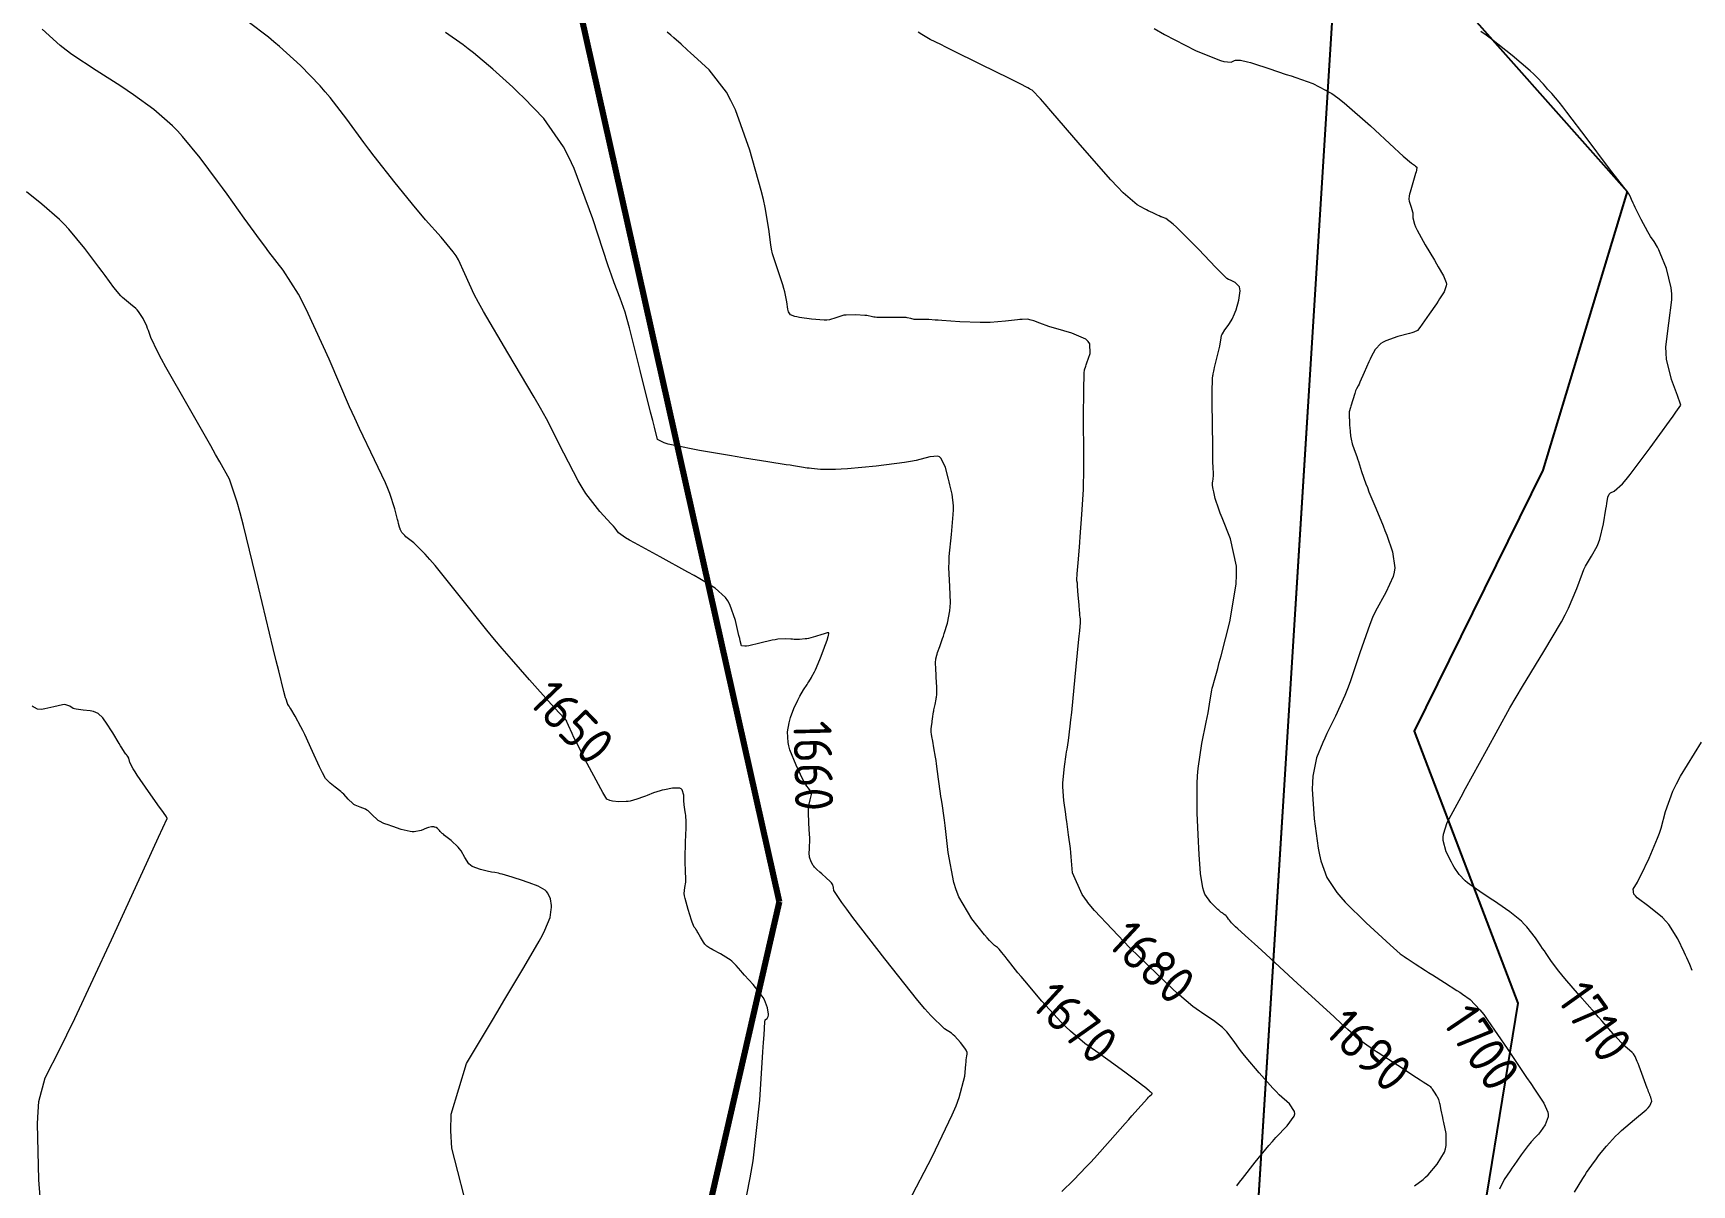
# Model space of a CAD drawing. Header units: millimetres. Extents: x 837477 to 838477, y 1189014 to 1191014.
# Drawn here: x 837621.1 to 837786.4, y 1189651 to 1189765.8 of the extents above; entities that cross this region are included whole.
import ezdxf

# ---------------------------------------------------------------- set-up
doc = ezdxf.new("R2010")
doc.units = ezdxf.units.MM
doc.header["$LTSCALE"] = 0.3
doc.layers.add('CORREDORVIA', color=94, linetype='Continuous', lineweight=80)
doc.layers.add('COTAS 10', color=252, linetype='Continuous', lineweight=9)
doc.layers.add('LINEA_DE_CEROS', color=61, linetype='Continuous')
doc.layers.add('VIA_Curvas', color=7, linetype='Continuous')
doc.styles.get("Standard").update_dxf_attribs({"font": 'isocp2.shx', "bigfont": '@extfont2.shx'})

msp = doc.modelspace()

# ---------------------------------------------------------------- linework, layer by layer
at = {"layer": 'CORREDORVIA'}
msp.add_lwpolyline([(838157.033, 1190996.193), (838237.174, 1190821.339), (838237.001, 1190602.875), (838240.031, 1190437.198), (838223.537, 1190366.272), (838184.199, 1189898.277), (837734.304, 1190149.151), (837849.078, 1189569.699), (837751.159, 1189231.384), (837593.191, 1189234.399), (837695.481, 1189679.225), (837660.573, 1189835.358), (837597.737, 1190012.464), (837490.666, 1190492.599), (837964.301, 1190234.408), (838010.155, 1190346.41), (837974.613, 1190516.877), (837969.419, 1190653.334), (837963.574, 1190795.982), (837910.676, 1191000.965)], close=True, dxfattribs=at)
at = {"layer": 'COTAS 10'}
for points in [[(837692.223, 1189650.009), (837692.558, 1189651.714), (837692.849, 1189653.409), (837693.527, 1189659.439), (837693.835, 1189664.265), (837693.893, 1189665.202), (837693.939, 1189665.964), (837694.006, 1189667.272), (837694.036, 1189667.428), (837694.058, 1189667.465), (837694.086, 1189667.499), (837694.239, 1189667.599), (837694.365, 1189667.808), (837694.376, 1189667.911), (837694.377, 1189668.034), (837694.297, 1189668.643), (837693.985, 1189669.449), (837693.84, 1189669.696), (837693.67, 1189669.954), (837692.846, 1189670.971), (837691.988, 1189671.924), (837691.797, 1189672.141), (837691.626, 1189672.338), (837691.178, 1189672.878), (837690.744, 1189673.301), (837690.582, 1189673.424), (837690.403, 1189673.549), (837689.604, 1189674.02), (837688.835, 1189674.436), (837688.674, 1189674.526), (837688.536, 1189674.605), (837688.226, 1189674.8), (837688.033, 1189675.014), (837687.968, 1189675.104), (837687.899, 1189675.208), (837687.61, 1189675.699), (837687.344, 1189676.175), (837687.29, 1189676.269), (837687.244, 1189676.348), (837687.146, 1189676.499), (837687.097, 1189676.557), (837687.081, 1189676.577), (837687.063, 1189676.599), (837686.993, 1189676.69), (837686.85, 1189677.022), (837686.788, 1189677.196), (837686.715, 1189677.404), (837686.369, 1189678.451), (837686.067, 1189679.565), (837686.023, 1189679.816), (837685.995, 1189680.042), (837686.037, 1189680.649), (837686.144, 1189681.168), (837686.157, 1189681.338), (837686.164, 1189681.52), (837686.129, 1189682.271), (837686.077, 1189683.187), (837686.073, 1189683.473), (837686.073, 1189683.773), (837686.111, 1189684.971), (837686.163, 1189686.106), (837686.173, 1189686.365), (837686.179, 1189686.601), (837686.185, 1189687.256), (837686.159, 1189687.738), (837686.146, 1189687.864), (837686.131, 1189687.988), (837686.055, 1189688.411), (837685.982, 1189688.874), (837685.969, 1189689.023), (837685.958, 1189689.181), (837685.944, 1189689.829), (837685.777, 1189690.369), (837685.67, 1189690.461), (837685.536, 1189690.526), (837684.835, 1189690.552), (837684.012, 1189690.392), (837683.801, 1189690.34), (837683.598, 1189690.286), (837682.927, 1189690.066), (837682.296, 1189689.825), (837682.118, 1189689.759), (837681.939, 1189689.692), (837681.279, 1189689.451), (837680.596, 1189689.261), (837680.401, 1189689.228), (837680.204, 1189689.202), (837679.474, 1189689.177), (837678.837, 1189689.238), (837678.7, 1189689.266), (837678.579, 1189689.299), (837678.282, 1189689.461), (837677.868, 1189690.122), (837677.674, 1189690.471), (837677.445, 1189690.892), (837676.331, 1189693.008), (837675.227, 1189695.16), (837675.005, 1189695.603), (837674.818, 1189695.98), (837674.445, 1189696.789), (837674.33, 1189697.099), (837674.306, 1189697.161), (837674.286, 1189697.214), (837674.241, 1189697.317), (837674.206, 1189697.359), (837674.192, 1189697.372), (837674.175, 1189697.386), (837674.1, 1189697.443), (837673.504, 1189698.08), (837673.159, 1189698.459), (837672.736, 1189698.927), (837670.559, 1189701.351), (837668.781, 1189703.397), (837667.854, 1189704.461), (837667.097, 1189705.362), (837666.337, 1189706.28), (837663.566, 1189709.737), (837661.172, 1189712.713), (837660.65, 1189713.328), (837660.19, 1189713.851), (837659.036, 1189714.987), (837658.398, 1189715.476), (837658.262, 1189715.593), (837658.145, 1189715.701), (837657.87, 1189716.023), (837657.735, 1189716.269), (837657.705, 1189716.329), (837657.679, 1189716.385), (837657.615, 1189716.559), (837657.522, 1189716.928), (837657.479, 1189717.109), (837657.427, 1189717.322), (837657.175, 1189718.375), (837656.676, 1189719.9), (837656.468, 1189720.411), (837656.231, 1189720.962), (837655.123, 1189723.27), (837653.637, 1189726.362), (837653.161, 1189727.406), (837652.657, 1189728.531), (837650.603, 1189733.27), (837648.54, 1189737.839), (837648.031, 1189738.856), (837647.549, 1189739.766), (837646.028, 1189742.155), (837644.616, 1189743.978), (837644.201, 1189744.531), (837643.776, 1189745.105), (837642.155, 1189747.349), (837640.456, 1189749.716), (837639.982, 1189750.367), (837639.506, 1189751.016), (837637.772, 1189753.343), (837635.999, 1189755.488), (837635.499, 1189756.022), (837634.994, 1189756.53), (837633.135, 1189758.149), (837631.108, 1189759.627), (837630.497, 1189760.047), (837629.865, 1189760.471), (837627.402, 1189762.039), (837624.996, 1189763.641), (837624.4, 1189764.087), (837623.833, 1189764.533), (837622.039, 1189766.15)], [(837708.338, 1189649.302), (837710.7, 1189653.793), (837712.682, 1189657.983), (837713.07, 1189658.906), (837713.388, 1189659.726), (837713.953, 1189661.831), (837714.048, 1189663.018), (837714.069, 1189663.259), (837714.088, 1189663.462), (837714.137, 1189663.881), (837714.165, 1189664.037), (837714.17, 1189664.075), (837714.174, 1189664.11), (837714.182, 1189664.219), (837714.08, 1189664.425), (837714.016, 1189664.523), (837713.936, 1189664.638), (837713.518, 1189665.198), (837712.957, 1189665.818), (837712.787, 1189665.971), (837712.611, 1189666.115), (837711.922, 1189666.567), (837710.565, 1189667.878), (837709.966, 1189668.564), (837709.272, 1189669.389), (837705.961, 1189673.538), (837702.786, 1189677.663), (837702.178, 1189678.475), (837701.687, 1189679.143), (837700.892, 1189680.362), (837700.859, 1189680.618), (837700.848, 1189680.678), (837700.837, 1189680.734), (837700.792, 1189680.9), (837700.66, 1189681.094), (837700.593, 1189681.167), (837700.514, 1189681.248), (837700.121, 1189681.615), (837699.69, 1189681.996), (837699.491, 1189682.172), (837699.203, 1189682.427), (837699.069, 1189682.571), (837698.968, 1189682.678), (837698.906, 1189682.76), (837698.845, 1189682.848), (837698.632, 1189683.212), (837698.481, 1189683.667), (837698.458, 1189683.813), (837698.443, 1189683.967), (837698.459, 1189684.593), (837698.492, 1189685.384), (837698.489, 1189685.642), (837698.48, 1189685.917), (837698.402, 1189687.05), (837698.353, 1189688.165), (837698.363, 1189688.428), (837698.383, 1189688.671), (837698.537, 1189689.385), (837698.662, 1189689.895), (837698.663, 1189690.01), (837698.649, 1189690.114), (837698.478, 1189690.393), (837698.109, 1189690.89), (837697.97, 1189691.132), (837697.817, 1189691.418), (837697.131, 1189692.826), (837696.52, 1189694.372), (837696.413, 1189694.745), (837696.333, 1189695.095), (837696.269, 1189696.16), (837696.438, 1189697.068), (837696.504, 1189697.319), (837696.579, 1189697.57), (837696.92, 1189698.474), (837697.309, 1189699.308), (837697.415, 1189699.515), (837697.519, 1189699.712), (837697.887, 1189700.334), (837698.226, 1189700.863), (837698.313, 1189701.001), (837698.396, 1189701.135), (837698.659, 1189701.567), (837698.671, 1189701.587), (837698.961, 1189702.146), (837699.054, 1189702.348), (837699.152, 1189702.57), (837699.554, 1189703.539), (837699.921, 1189704.479), (837699.999, 1189704.682), (837700.066, 1189704.86), (837700.218, 1189705.296), (837700.287, 1189705.525), (837700.301, 1189705.572), (837700.312, 1189705.612), (837700.334, 1189705.697), (837700.349, 1189705.754), (837700.355, 1189705.776), (837700.364, 1189705.801), (837700.403, 1189705.914), (837700.405, 1189706.009), (837700.39, 1189706.022), (837700.369, 1189706.031), (837700.233, 1189706.014), (837699.946, 1189705.927), (837699.828, 1189705.89), (837699.694, 1189705.849), (837699.072, 1189705.653), (837698.382, 1189705.468), (837698.205, 1189705.433), (837698.034, 1189705.405), (837697.469, 1189705.361), (837696.93, 1189705.371), (837696.777, 1189705.376), (837696.621, 1189705.382), (837696.043, 1189705.414), (837695.299, 1189705.375), (837695.038, 1189705.336), (837694.754, 1189705.285), (837693.532, 1189705), (837692.414, 1189704.739), (837692.196, 1189704.703), (837692.017, 1189704.682), (837691.701, 1189704.737), (837691.573, 1189705.216), (837691.512, 1189705.462), (837691.44, 1189705.757), (837691.091, 1189707.234), (837690.528, 1189708.826), (837690.322, 1189709.193), (837690.094, 1189709.529), (837689.087, 1189710.478), (837687.542, 1189711.405), (837686.976, 1189711.727), (837686.348, 1189712.078), (837683.58, 1189713.582), (837681.023, 1189714.978), (837680.529, 1189715.261), (837680.127, 1189715.499), (837679.449, 1189715.987), (837679.119, 1189716.432), (837678.938, 1189716.644), (837678.716, 1189716.894), (837677.59, 1189718.118), (837676.196, 1189719.906), (837675.805, 1189720.512), (837675.414, 1189721.166), (837673.984, 1189723.929), (837672.253, 1189727.334), (837671.672, 1189728.393), (837671.046, 1189729.502), (837668.417, 1189733.929), (837665.983, 1189738.025), (837665.481, 1189738.927), (837665.052, 1189739.727), (837664.123, 1189741.778), (837663.493, 1189743.187), (837663.253, 1189743.583), (837662.984, 1189743.982), (837661.778, 1189745.444), (837660.227, 1189747.174), (837659.742, 1189747.741), (837659.232, 1189748.348), (837657.19, 1189750.857), (837655.115, 1189753.507), (837654.585, 1189754.202), (837654.074, 1189754.88), (837652.388, 1189757.19), (837650.727, 1189759.351), (837650.231, 1189759.934), (837649.72, 1189760.512), (837647.745, 1189762.547), (837645.685, 1189764.427), (837645.121, 1189764.906), (837644.558, 1189765.368), (837642.547, 1189766.887)], [(837723.623, 1189650.341), (837724.762, 1189651.495), (837726.065, 1189652.835), (837726.456, 1189653.253), (837726.861, 1189653.691), (837728.436, 1189655.443), (837729.92, 1189657.124), (837730.267, 1189657.517), (837730.587, 1189657.878), (837731.514, 1189658.922), (837732.129, 1189659.607), (837732.252, 1189659.743), (837732.355, 1189659.855), (837732.558, 1189660.062), (837732.598, 1189660.115), (837732.6, 1189660.13), (837732.597, 1189660.144), (837732.549, 1189660.195), (837732.466, 1189660.255), (837732.441, 1189660.276), (837732.415, 1189660.298), (837732.313, 1189660.392), (837731.873, 1189660.739), (837731.635, 1189660.92), (837731.345, 1189661.137), (837729.877, 1189662.232), (837728.174, 1189663.486), (837727.736, 1189663.804), (837727.313, 1189664.11), (837725.907, 1189665.111), (837724.454, 1189666.318), (837724.001, 1189666.754), (837723.526, 1189667.234), (837721.628, 1189669.335), (837719.91, 1189671.355), (837719.549, 1189671.784), (837719.237, 1189672.157), (837718.524, 1189673.032), (837718.428, 1189673.157), (837718.152, 1189673.515), (837718.056, 1189673.64), (837717.962, 1189673.762), (837717.646, 1189674.171), (837717.351, 1189674.512), (837717.271, 1189674.59), (837717.191, 1189674.661), (837716.909, 1189674.859), (837716.389, 1189675.361), (837716.16, 1189675.623), (837715.894, 1189675.939), (837714.627, 1189677.527), (837713.348, 1189679.718), (837713.075, 1189680.414), (837712.837, 1189681.149), (837712.271, 1189684.129), (837711.982, 1189686.808), (837711.919, 1189687.354), (837711.863, 1189687.815), (837711.722, 1189688.773), (837711.606, 1189689.428), (837711.565, 1189689.699), (837711.521, 1189690.008), (837711.332, 1189691.446), (837711.132, 1189692.953), (837711.081, 1189693.306), (837711.032, 1189693.631), (837710.87, 1189694.571), (837710.741, 1189695.237), (837710.712, 1189695.388), (837710.687, 1189695.525), (837710.623, 1189695.903), (837710.59, 1189696.149), (837710.584, 1189696.203), (837710.581, 1189696.251), (837710.58, 1189696.375), (837710.601, 1189696.54), (837710.61, 1189696.614), (837710.622, 1189696.7), (837710.675, 1189697.112), (837710.731, 1189697.535), (837710.744, 1189697.628), (837710.755, 1189697.71), (837710.785, 1189697.921), (837710.827, 1189698.155), (837710.846, 1189698.252), (837710.868, 1189698.363), (837710.973, 1189698.88), (837711.078, 1189699.402), (837711.1, 1189699.516), (837711.119, 1189699.617), (837711.162, 1189699.872), (837711.165, 1189700.24), (837711.159, 1189700.413), (837711.15, 1189700.617), (837711.093, 1189701.609), (837711.041, 1189702.616), (837711.035, 1189702.829), (837711.033, 1189703.014), (837711.057, 1189703.444), (837711.147, 1189703.779), (837711.187, 1189703.904), (837711.233, 1189704.043), (837711.452, 1189704.661), (837711.727, 1189705.447), (837711.809, 1189705.693), (837711.893, 1189705.95), (837712.217, 1189706.977), (837712.457, 1189708.212), (837712.489, 1189708.6), (837712.505, 1189709.008), (837712.437, 1189710.65), (837712.36, 1189712.52), (837712.371, 1189713.072), (837712.396, 1189713.64), (837712.602, 1189715.815), (837712.795, 1189717.813), (837712.813, 1189718.269), (837712.815, 1189718.684), (837712.69, 1189719.828), (837712.448, 1189720.767), (837712.375, 1189721.051), (837712.3, 1189721.346), (837712.01, 1189722.497), (837711.587, 1189723.403), (837711.429, 1189723.543), (837711.252, 1189723.635), (837710.465, 1189723.565), (837709.093, 1189723.187), (837708.547, 1189723.084), (837707.93, 1189722.982), (837705.104, 1189722.62), (837702.252, 1189722.352), (837701.619, 1189722.31), (837701.054, 1189722.281), (837699.578, 1189722.291), (837698.655, 1189722.388), (837698.439, 1189722.413), (837698.239, 1189722.438), (837697.659, 1189722.525), (837696.862, 1189722.655), (837696.527, 1189722.709), (837696.141, 1189722.769), (837694.333, 1189723.05), (837691.986, 1189723.425), (837691.261, 1189723.546), (837690.504, 1189723.674), (837687.498, 1189724.196), (837684.898, 1189724.707), (837684.396, 1189724.828), (837683.99, 1189724.94), (837683.31, 1189725.272), (837683.013, 1189726.496), (837682.847, 1189727.171), (837682.645, 1189727.992), (837681.616, 1189732.172), (837680.538, 1189736.395), (837680.306, 1189737.244), (837680.103, 1189737.954), (837679.608, 1189739.361), (837679.004, 1189740.88), (837678.732, 1189741.661), (837678.415, 1189742.597), (837676.889, 1189747.281), (837675.031, 1189752.284), (837674.504, 1189753.422), (837673.972, 1189754.452), (837672.003, 1189757.281), (837670.004, 1189759.33), (837669.452, 1189759.869), (837668.901, 1189760.395), (837666.916, 1189762.194), (837664.987, 1189763.799), (837664.471, 1189764.204), (837663.963, 1189764.592), (837662.194, 1189765.849)], [(837741.031, 1189650.921), (837741.304, 1189651.28), (837741.601, 1189651.666), (837742.874, 1189653.294), (837744.233, 1189654.949), (837744.585, 1189655.352), (837744.926, 1189655.731), (837746.067, 1189656.9), (837746.751, 1189657.852), (837746.804, 1189658.094), (837746.798, 1189658.327), (837746.282, 1189659.093), (837745.269, 1189659.994), (837744.949, 1189660.312), (837744.612, 1189660.66), (837743.253, 1189662.167), (837741.964, 1189663.703), (837741.672, 1189664.069), (837741.408, 1189664.411), (837740.687, 1189665.431), (837740.055, 1189666.255), (837739.847, 1189666.471), (837739.624, 1189666.682), (837738.7, 1189667.404), (837737.766, 1189668.033), (837737.537, 1189668.186), (837737.321, 1189668.33), (837736.648, 1189668.774), (837735.326, 1189669.906), (837734.701, 1189670.484), (837733.963, 1189671.176), (837730.365, 1189674.632), (837726.858, 1189678.338), (837726.179, 1189679.188), (837726.162, 1189679.214), (837725.626, 1189679.962), (837724.681, 1189682.121), (837724.546, 1189683.711), (837724.503, 1189684.126), (837724.458, 1189684.53), (837724.278, 1189685.898), (837724.089, 1189687.211), (837724.038, 1189687.581), (837723.989, 1189687.952), (837723.816, 1189689.316), (837723.721, 1189690.675), (837723.72, 1189691.044), (837723.73, 1189691.411), (837723.857, 1189692.708), (837724.041, 1189693.88), (837724.086, 1189694.168), (837724.13, 1189694.439), (837724.268, 1189695.284), (837724.448, 1189696.709), (837724.517, 1189697.346), (837724.595, 1189698.087), (837724.949, 1189701.641), (837725.277, 1189705.05), (837725.338, 1189705.702), (837725.387, 1189706.226), (837725.459, 1189707.061), (837725.452, 1189707.072), (837725.451, 1189707.076), (837725.451, 1189707.081), (837725.453, 1189707.102), (837725.457, 1189707.138), (837725.459, 1189707.151), (837725.46, 1189707.166), (837725.464, 1189707.233), (837725.457, 1189707.377), (837725.451, 1189707.44), (837725.444, 1189707.513), (837725.405, 1189707.861), (837725.351, 1189708.408), (837725.334, 1189708.606), (837725.317, 1189708.824), (837725.249, 1189709.78), (837725.184, 1189710.663), (837725.169, 1189710.834), (837725.155, 1189710.974), (837725.116, 1189711.216), (837725.114, 1189711.51), (837725.124, 1189711.682), (837725.138, 1189711.894), (837725.226, 1189712.99), (837725.356, 1189714.551), (837725.397, 1189715.056), (837725.44, 1189715.594), (837725.61, 1189717.801), (837725.749, 1189720.287), (837725.772, 1189721.001), (837725.787, 1189721.727), (837725.786, 1189724.438), (837725.754, 1189726.762), (837725.751, 1189727.244), (837725.749, 1189727.655), (837725.76, 1189728.553), (837725.783, 1189729.131), (837725.788, 1189729.34), (837725.792, 1189729.57), (837725.805, 1189730.579), (837725.821, 1189731.531), (837725.828, 1189731.726), (837725.836, 1189731.89), (837725.873, 1189732.236), (837725.985, 1189732.575), (837726.04, 1189732.734), (837726.105, 1189732.923), (837726.426, 1189733.842), (837726.382, 1189734.829), (837726.216, 1189735.06), (837725.985, 1189735.272), (837724.595, 1189735.885), (837723, 1189736.336), (837722.638, 1189736.445), (837722.312, 1189736.549), (837721.422, 1189736.868), (837720.828, 1189737.098), (837720.687, 1189737.144), (837720.557, 1189737.184), (837720.173, 1189737.265), (837719.648, 1189737.254), (837719.429, 1189737.235), (837719.178, 1189737.21), (837718.004, 1189737.063), (837716.467, 1189736.939), (837715.986, 1189736.928), (837715.482, 1189736.927), (837713.461, 1189737.01), (837711.659, 1189737.135), (837711.292, 1189737.161), (837710.982, 1189737.183), (837710.341, 1189737.232), (837710.05, 1189737.247), (837709.867, 1189737.247), (837709.498, 1189737.232), (837709.115, 1189737.232), (837709.012, 1189737.241), (837708.911, 1189737.253), (837708.557, 1189737.33), (837708.205, 1189737.411), (837708.105, 1189737.425), (837708.004, 1189737.436), (837707.627, 1189737.45), (837707.134, 1189737.442), (837706.96, 1189737.44), (837706.769, 1189737.438), (837705.942, 1189737.433), (837705.169, 1189737.446), (837705.013, 1189737.456), (837704.881, 1189737.468), (837704.613, 1189737.536), (837704.315, 1189737.613), (837704.164, 1189737.632), (837703.983, 1189737.65), (837703.086, 1189737.705), (837702.119, 1189737.685), (837701.894, 1189737.657), (837701.689, 1189737.618), (837701.102, 1189737.393), (837700.446, 1189737.195), (837700.197, 1189737.173), (837699.918, 1189737.166), (837698.667, 1189737.259), (837697.467, 1189737.441), (837697.22, 1189737.489), (837697.01, 1189737.537), (837696.562, 1189737.701), (837696.38, 1189737.996), (837696.339, 1189738.126), (837696.301, 1189738.277), (837696.195, 1189738.996), (837696.009, 1189740.004), (837695.921, 1189740.337), (837695.817, 1189740.694), (837695.307, 1189742.177), (837694.796, 1189743.795), (837694.69, 1189744.237), (837694.601, 1189744.676), (837694.407, 1189746.238), (837694.064, 1189748.384), (837693.881, 1189749.19), (837693.66, 1189750.089), (837692.539, 1189754.105), (837691.081, 1189758.141), (837690.646, 1189759.053), (837690.198, 1189759.877), (837688.467, 1189762.109), (837686.932, 1189763.509), (837686.607, 1189763.808), (837686.325, 1189764.068), (837685.669, 1189764.687), (837684.97, 1189765.306), (837684.662, 1189765.566), (837684.304, 1189765.865)], [(837758.741, 1189650.919), (837759.604, 1189651.555), (837759.849, 1189651.778), (837760.096, 1189652.022), (837761.012, 1189653.073), (837761.714, 1189654.262), (837761.827, 1189654.593), (837761.905, 1189654.924), (837761.889, 1189656.126), (837761.666, 1189657.219), (837761.612, 1189657.482), (837761.562, 1189657.728), (837761.411, 1189658.47), (837761.294, 1189659.014), (837761.266, 1189659.134), (837761.239, 1189659.241), (837761.156, 1189659.516), (837761.048, 1189659.742), (837761.006, 1189659.818), (837760.959, 1189659.9), (837760.741, 1189660.243), (837760.528, 1189660.556), (837760.483, 1189660.619), (837760.443, 1189660.671), (837760.351, 1189660.776), (837760.287, 1189660.82), (837760.265, 1189660.834), (837760.242, 1189660.85), (837760.142, 1189660.913), (837759.605, 1189661.26), (837759.305, 1189661.453), (837758.94, 1189661.689), (837757.078, 1189662.894), (837755.126, 1189664.171), (837754.705, 1189664.453), (837754.335, 1189664.703), (837753.428, 1189665.349), (837752.108, 1189666.499), (837751.477, 1189667.068), (837750.732, 1189667.745), (837747.755, 1189670.48), (837747.082, 1189671.096), (837743.495, 1189674.399), (837742.789, 1189675.045), (837742.207, 1189675.576), (837741.145, 1189676.528), (837740.898, 1189676.739), (837740.831, 1189676.803), (837740.763, 1189676.869), (837740.524, 1189677.128), (837740.316, 1189677.375), (837740.269, 1189677.434), (837740.227, 1189677.489), (837740.111, 1189677.653), (837740.009, 1189677.786), (837739.975, 1189677.821), (837739.939, 1189677.855), (837739.791, 1189677.971), (837739.64, 1189678.072), (837739.603, 1189678.097), (837739.568, 1189678.12), (837739.46, 1189678.192), (837739.247, 1189678.374), (837739.146, 1189678.467), (837739.028, 1189678.579), (837738.448, 1189679.135), (837737.864, 1189679.992), (837737.743, 1189680.293), (837737.639, 1189680.621), (837737.409, 1189682.037), (837737.291, 1189683.927), (837737.258, 1189684.555), (837737.224, 1189685.228), (837737.099, 1189688.035), (837737.093, 1189690.992), (837737.134, 1189691.758), (837737.194, 1189692.502), (837737.563, 1189695.003), (837737.989, 1189697.103), (837738.084, 1189697.594), (837738.169, 1189698.046), (837738.392, 1189699.353), (837738.552, 1189700.292), (837738.596, 1189700.512), (837738.641, 1189700.714), (837738.803, 1189701.3), (837739.137, 1189702.48), (837739.29, 1189703.057), (837739.469, 1189703.742), (837740.335, 1189707.121), (837740.977, 1189710.877), (837741.014, 1189711.8), (837740.991, 1189712.673), (837740.401, 1189715.401), (837739.571, 1189717.475), (837739.396, 1189717.934), (837739.244, 1189718.344), (837738.896, 1189719.409), (837738.737, 1189720.056), (837738.705, 1189720.202), (837738.679, 1189720.333), (837738.629, 1189720.687), (837738.628, 1189720.948), (837738.633, 1189721.021), (837738.64, 1189721.095), (837738.683, 1189721.364), (837738.72, 1189721.696), (837738.723, 1189721.81), (837738.723, 1189721.933), (837738.695, 1189722.456), (837738.657, 1189723.09), (837738.65, 1189723.283), (837738.645, 1189723.484), (837738.641, 1189724.27), (837738.64, 1189725.226), (837738.637, 1189725.534), (837738.633, 1189725.861), (837738.607, 1189727.196), (837738.583, 1189728.555), (837738.58, 1189728.897), (837738.578, 1189729.224), (837738.584, 1189730.282), (837738.602, 1189731.077), (837738.608, 1189731.238), (837738.615, 1189731.374), (837738.643, 1189731.653), (837738.668, 1189731.749), (837738.672, 1189731.769), (837738.675, 1189731.787), (837738.677, 1189731.828), (837738.736, 1189732.1), (837738.776, 1189732.264), (837738.825, 1189732.465), (837739.084, 1189733.509), (837739.34, 1189734.585), (837739.387, 1189734.806), (837739.423, 1189734.995), (837739.469, 1189735.399), (837739.514, 1189735.636), (837739.551, 1189735.719), (837739.598, 1189735.809), (837739.854, 1189736.196), (837740.161, 1189736.624), (837740.239, 1189736.74), (837740.315, 1189736.854), (837740.565, 1189737.256), (837740.81, 1189737.788), (837740.883, 1189737.984), (837740.958, 1189738.201), (837741.245, 1189739.161), (837741.374, 1189740.098), (837741.348, 1189740.301), (837741.296, 1189740.479), (837740.887, 1189740.918), (837740.404, 1189741.149), (837740.305, 1189741.197), (837740.222, 1189741.237), (837740.047, 1189741.324), (837739.566, 1189741.796), (837739.289, 1189742.078), (837738.95, 1189742.427), (837737.206, 1189744.236), (837735.4, 1189746.067), (837735.021, 1189746.429), (837734.695, 1189746.729), (837733.956, 1189747.289), (837733.615, 1189747.423), (837733.539, 1189747.455), (837733.473, 1189747.483), (837733.302, 1189747.563), (837733.134, 1189747.647), (837733.07, 1189747.677), (837732.997, 1189747.71), (837732.67, 1189747.855), (837732.199, 1189748.079), (837732.036, 1189748.162), (837731.858, 1189748.254), (837731.099, 1189748.662), (837729.712, 1189749.861), (837729.139, 1189750.452), (837728.483, 1189751.155), (837725.433, 1189754.629), (837722.519, 1189758.026), (837721.949, 1189758.68), (837721.482, 1189759.21), (837720.653, 1189760.09), (837720.491, 1189760.169), (837720.445, 1189760.194), (837720.399, 1189760.22), (837720.226, 1189760.326), (837719.399, 1189760.754), (837718.94, 1189760.983), (837718.382, 1189761.26), (837715.536, 1189762.662), (837712.634, 1189764.087), (837712.04, 1189764.379), (837711.538, 1189764.626), (837710.482, 1189765.147), (837709.651, 1189765.643), (837709.29, 1189765.875)], [(837732.8, 1189766.23), (837733.847, 1189765.631), (837736.909, 1189764.055), (837738.978, 1189763.2), (837739.399, 1189763.054), (837739.753, 1189762.948), (837740.485, 1189762.893), (837740.81, 1189763.045), (837740.909, 1189763.069), (837741.012, 1189763.084), (837741.414, 1189763.075), (837742.105, 1189762.91), (837742.389, 1189762.829), (837742.714, 1189762.731), (837744.222, 1189762.248), (837745.971, 1189761.662), (837746.447, 1189761.5), (837746.92, 1189761.337), (837748.6, 1189760.75), (837750.492, 1189759.748), (837751.099, 1189759.324), (837751.741, 1189758.836), (837754.359, 1189756.546), (837756.72, 1189754.326), (837757.2, 1189753.884), (837757.606, 1189753.516), (837758.444, 1189752.806), (837758.734, 1189752.609), (837758.794, 1189752.563), (837758.846, 1189752.522), (837758.958, 1189752.406), (837758.933, 1189752.113), (837758.897, 1189751.961), (837758.85, 1189751.778), (837758.577, 1189750.859), (837758.299, 1189749.928), (837758.248, 1189749.737), (837758.209, 1189749.576), (837758.164, 1189749.235), (837758.223, 1189749.02), (837758.249, 1189748.938), (837758.279, 1189748.845), (837758.424, 1189748.427), (837758.553, 1189747.969), (837758.574, 1189747.851), (837758.587, 1189747.737), (837758.579, 1189747.355), (837758.737, 1189746.728), (837758.856, 1189746.458), (837759.006, 1189746.147), (837759.818, 1189744.675), (837760.719, 1189743.141), (837760.926, 1189742.791), (837761.114, 1189742.472), (837761.64, 1189741.588), (837761.895, 1189740.933), (837761.912, 1189740.759), (837761.907, 1189740.587), (837761.696, 1189739.993), (837761.245, 1189739.3), (837761.089, 1189739.066), (837760.919, 1189738.814), (837760.19, 1189737.755), (837759.513, 1189736.789), (837759.26, 1189736.437), (837759.023, 1189736.13), (837758.669, 1189735.98), (837758.479, 1189735.92), (837758.25, 1189735.851), (837757.09, 1189735.533), (837755.88, 1189735.111), (837755.618, 1189734.977), (837755.388, 1189734.835), (837754.822, 1189734.261), (837754.435, 1189733.527), (837754.318, 1189733.284), (837754.197, 1189733.025), (837753.722, 1189731.949), (837753.302, 1189730.978), (837753.215, 1189730.787), (837753.14, 1189730.628), (837752.977, 1189730.331), (837752.868, 1189730.116), (837752.828, 1189730.009), (837752.784, 1189729.881), (837752.589, 1189729.245), (837752.405, 1189728.606), (837752.368, 1189728.476), (837752.336, 1189728.366), (837752.27, 1189728.135), (837752.248, 1189728.046), (837752.243, 1189728.025), (837752.24, 1189728.006), (837752.234, 1189727.949), (837752.234, 1189727.875), (837752.235, 1189727.845), (837752.235, 1189727.811), (837752.238, 1189727.652), (837752.247, 1189727.411), (837752.251, 1189727.324), (837752.256, 1189727.229), (837752.279, 1189726.816), (837752.312, 1189726.349), (837752.322, 1189726.221), (837752.333, 1189726.093), (837752.378, 1189725.633), (837752.464, 1189725.146), (837752.501, 1189725.001), (837752.544, 1189724.852), (837752.743, 1189724.275), (837752.999, 1189723.574), (837753.076, 1189723.346), (837753.157, 1189723.104), (837753.474, 1189722.106), (837753.896, 1189720.876), (837754.042, 1189720.487), (837754.202, 1189720.077), (837754.887, 1189718.424), (837755.61, 1189716.672), (837755.793, 1189716.2), (837755.97, 1189715.734), (837756.546, 1189714.099), (837756.767, 1189712.505), (837756.719, 1189712.066), (837756.624, 1189711.627), (837755.887, 1189710.046), (837754.853, 1189708.163), (837754.571, 1189707.532), (837754.29, 1189706.855), (837753.29, 1189704.017), (837752.315, 1189701.137), (837752.05, 1189700.433), (837751.787, 1189699.771), (837750.855, 1189697.716), (837750.009, 1189695.993), (837749.8, 1189695.538), (837749.602, 1189695.094), (837748.981, 1189693.572), (837748.608, 1189691.751), (837748.567, 1189691.119), (837748.554, 1189690.431), (837748.731, 1189687.481), (837749.141, 1189684.568), (837749.274, 1189683.902), (837749.416, 1189683.298), (837750, 1189681.626), (837750.991, 1189680.162), (837751.389, 1189679.69), (837751.841, 1189679.188), (837753.923, 1189677.134), (837755.925, 1189675.294), (837756.327, 1189674.928), (837756.663, 1189674.623), (837757.326, 1189674.039), (837757.695, 1189673.776), (837757.845, 1189673.674), (837758.017, 1189673.559), (837758.811, 1189673.04), (837759.826, 1189672.387), (837760.137, 1189672.189), (837760.461, 1189671.983), (837760.537, 1189671.935), (837761.737, 1189671.175), (837762.957, 1189670.396), (837763.245, 1189670.208), (837763.513, 1189670.031), (837764.299, 1189669.494), (837765.256, 1189668.466), (837765.632, 1189667.981), (837766.054, 1189667.408), (837767.979, 1189664.612), (837769.898, 1189661.729), (837770.318, 1189661.1), (837770.689, 1189660.546), (837771.626, 1189659.156), (837772.025, 1189658.275), (837772.058, 1189658.041), (837772.056, 1189657.81), (837771.765, 1189657.013), (837771.298, 1189656.348), (837771.185, 1189656.2), (837771.079, 1189656.069), (837770.752, 1189655.727), (837770.37, 1189655.318), (837770.229, 1189655.144), (837770.072, 1189654.943), (837769.378, 1189653.999), (837768.634, 1189652.943), (837768.446, 1189652.671), (837768.266, 1189652.408), (837767.679, 1189651.536), (837767.192, 1189650.588)], [(837774.672, 1189650.286), (837775.51, 1189651.651), (837775.704, 1189651.959), (837775.882, 1189652.238), (837776.39, 1189652.991), (837776.86, 1189653.619), (837777.015, 1189653.819), (837777.18, 1189654.03), (837777.865, 1189654.885), (837778.754, 1189655.853), (837779.047, 1189656.135), (837779.361, 1189656.423), (837780.667, 1189657.516), (837781.807, 1189658.488), (837782.016, 1189658.701), (837782.179, 1189658.888), (837782.386, 1189659.359), (837782.304, 1189659.627), (837782.285, 1189659.687), (837782.268, 1189659.74), (837782.222, 1189659.881), (837782.193, 1189659.963), (837782.187, 1189659.98), (837782.181, 1189659.994), (837782.169, 1189660.025), (837782.066, 1189660.295), (837782.005, 1189660.461), (837781.928, 1189660.666), (837781.531, 1189661.734), (837781.107, 1189662.857), (837781.014, 1189663.097), (837780.931, 1189663.306), (837780.718, 1189663.802), (837780.543, 1189664.078), (837780.483, 1189664.148), (837780.419, 1189664.215), (837780.146, 1189664.433), (837779.715, 1189664.807), (837779.55, 1189664.972), (837779.366, 1189665.163), (837778.537, 1189666.077), (837777.439, 1189667.324), (837777.085, 1189667.727), (837776.709, 1189668.153), (837775.17, 1189669.9), (837773.721, 1189671.576), (837773.402, 1189671.958), (837773.119, 1189672.304), (837772.391, 1189673.261), (837771.845, 1189674.066), (837771.675, 1189674.318), (837771.498, 1189674.581), (837771.34, 1189674.818), (837770.794, 1189675.637), (837769.944, 1189676.723), (837769.675, 1189677.007), (837769.392, 1189677.282), (837768.246, 1189678.213), (837767.03, 1189679.059), (837766.702, 1189679.281), (837766.377, 1189679.498), (837765.236, 1189680.237), (837764.244, 1189680.927), (837764.013, 1189681.113), (837763.801, 1189681.297), (837763.197, 1189681.943), (837762.706, 1189682.672), (837762.566, 1189682.908), (837762.424, 1189683.16), (837761.899, 1189684.193), (837761.59, 1189685.331), (837761.584, 1189685.648), (837761.613, 1189685.967), (837762.008, 1189687.126), (837762.983, 1189688.936), (837763.377, 1189689.666), (837763.826, 1189690.494), (837765.899, 1189694.307), (837768.252, 1189698.53), (837768.877, 1189699.616), (837769.491, 1189700.665), (837771.616, 1189704.155), (837773.37, 1189707.099), (837773.751, 1189707.805), (837774.086, 1189708.464), (837774.916, 1189710.448), (837775.466, 1189711.958), (837775.623, 1189712.318), (837775.783, 1189712.652), (837776.382, 1189713.65), (837776.937, 1189714.653), (837777.069, 1189714.991), (837777.192, 1189715.354), (837777.56, 1189716.885), (837777.815, 1189718.324), (837777.867, 1189718.631), (837777.911, 1189718.897), (837778.004, 1189719.524), (837778.124, 1189719.839), (837778.186, 1189719.909), (837778.26, 1189719.972), (837778.629, 1189720.133), (837779.453, 1189720.864), (837779.814, 1189721.285), (837780.232, 1189721.801), (837782.221, 1189724.455), (837784.128, 1189727.097), (837784.493, 1189727.605), (837784.789, 1189728.016), (837785.272, 1189728.694), (837785.144, 1189729.113), (837785.055, 1189729.361), (837784.943, 1189729.666), (837784.343, 1189731.244), (837783.844, 1189733.294), (837783.796, 1189733.896), (837783.786, 1189734.513), (837784.074, 1189736.868), (837784.37, 1189739.198), (837784.364, 1189739.8), (837784.321, 1189740.383), (837783.852, 1189742.331), (837783.225, 1189743.851), (837783.083, 1189744.164), (837782.954, 1189744.43), (837782.605, 1189745.002), (837782.251, 1189745.503), (837782.12, 1189745.725), (837781.976, 1189745.982), (837781.334, 1189747.212), (837780.736, 1189748.406), (837780.619, 1189748.642), (837780.524, 1189748.836), (837780.353, 1189749.191), (837780.313, 1189749.295), (837780.3, 1189749.33), (837780.287, 1189749.368), (837780.23, 1189749.527), (837780.094, 1189749.772), (837780.03, 1189749.864), (837779.955, 1189749.966), (837779.589, 1189750.423), (837778.762, 1189751.479), (837778.395, 1189751.959), (837777.969, 1189752.521), (837775.933, 1189755.23), (837773.918, 1189757.896), (837773.506, 1189758.43), (837773.156, 1189758.877), (837772.417, 1189759.754), (837772.09, 1189760.081), (837772.001, 1189760.181), (837771.912, 1189760.284), (837771.596, 1189760.688), (837770.927, 1189761.385), (837770.616, 1189761.673), (837770.251, 1189762.002), (837768.48, 1189763.533), (837766.419, 1189765.17), (837765.872, 1189765.565), (837765.334, 1189765.936)], [(837664.669, 1189647.557), (837662.851, 1189654.671), (837662.729, 1189656.408), (837662.773, 1189658.044), (837664.308, 1189663.114), (837666.775, 1189667.263), (837667.405, 1189668.32), (837668.014, 1189669.337), (837670.022, 1189672.675), (837671.554, 1189675.313), (837671.861, 1189675.888), (837672.118, 1189676.395), (837672.625, 1189677.667), (837672.74, 1189678.459), (837672.751, 1189678.664), (837672.751, 1189678.862), (837672.676, 1189679.525), (837672.401, 1189680.094), (837672.277, 1189680.234), (837672.131, 1189680.365), (837671.431, 1189680.772), (837670.526, 1189681.126), (837670.251, 1189681.225), (837669.966, 1189681.323), (837668.848, 1189681.678), (837667.861, 1189681.963), (837667.659, 1189682.017), (837667.487, 1189682.06), (837667.12, 1189682.127), (837666.798, 1189682.17), (837666.655, 1189682.199), (837666.487, 1189682.234), (837665.685, 1189682.422), (837664.863, 1189682.748), (837664.683, 1189682.871), (837664.524, 1189683.007), (837664.123, 1189683.618), (837663.754, 1189684.305), (837663.616, 1189684.49), (837663.462, 1189684.672), (837662.773, 1189685.314), (837662.123, 1189685.836), (837661.993, 1189685.944), (837661.884, 1189686.036), (837661.67, 1189686.233), (837661.601, 1189686.319), (837661.584, 1189686.341), (837661.567, 1189686.362), (837661.513, 1189686.431), (837661.447, 1189686.496), (837661.423, 1189686.516), (837661.396, 1189686.536), (837661.277, 1189686.612), (837661.125, 1189686.672), (837661.076, 1189686.682), (837661.026, 1189686.689), (837660.822, 1189686.689), (837660.526, 1189686.624), (837660.417, 1189686.589), (837660.297, 1189686.548), (837659.766, 1189686.338), (837659.096, 1189686.195), (837658.888, 1189686.195), (837658.671, 1189686.213), (837657.804, 1189686.421), (837656.971, 1189686.709), (837656.775, 1189686.778), (837656.593, 1189686.841), (837656.061, 1189687.028), (837655.626, 1189687.249), (837655.504, 1189687.333), (837655.383, 1189687.428), (837654.943, 1189687.852), (837654.487, 1189688.272), (837654.356, 1189688.363), (837654.222, 1189688.442), (837653.72, 1189688.64), (837653.221, 1189688.841), (837653.089, 1189688.923), (837652.96, 1189689.017), (837652.519, 1189689.451), (837652.064, 1189689.944), (837651.927, 1189690.076), (837651.785, 1189690.205), (837651.23, 1189690.651), (837650.722, 1189691.047), (837650.61, 1189691.143), (837650.51, 1189691.234), (837650.251, 1189691.516), (837649.943, 1189692.078), (837649.813, 1189692.345), (837649.663, 1189692.661), (837648.957, 1189694.205), (837648.183, 1189695.876), (837647.99, 1189696.272), (837647.806, 1189696.639), (837647.218, 1189697.723), (837646.788, 1189698.447), (837646.703, 1189698.588), (837646.634, 1189698.701), (837646.511, 1189698.894), (837646.483, 1189698.932), (837646.474, 1189698.949), (837646.465, 1189698.969), (837646.426, 1189699.061), (837646.352, 1189699.297), (837646.32, 1189699.407), (837646.283, 1189699.536), (837646.108, 1189700.164), (837645.596, 1189702.217), (837645.347, 1189703.245), (837645.051, 1189704.472), (837643.593, 1189710.563), (837642.073, 1189716.709), (837641.738, 1189717.971), (837641.44, 1189719.042), (837640.672, 1189721.32), (837639.722, 1189723.067), (837639.309, 1189723.802), (837638.831, 1189724.647), (837636.563, 1189728.608), (837634.358, 1189732.501), (837633.92, 1189733.302), (837633.556, 1189733.984), (837632.863, 1189735.449), (837632.617, 1189736.153), (837632.535, 1189736.355), (837632.446, 1189736.56), (837632.075, 1189737.326), (837631.632, 1189738.027), (837631.498, 1189738.191), (837631.359, 1189738.342), (837630.816, 1189738.779), (837630.215, 1189739.249), (837630.04, 1189739.42), (837629.861, 1189739.61), (837629.181, 1189740.443), (837628.308, 1189741.614), (837628.007, 1189742.016), (837627.68, 1189742.451), (837626.286, 1189744.303), (837624.676, 1189746.241), (837624.214, 1189746.73), (837623.744, 1189747.199), (837621.987, 1189748.719), (837620.462, 1189749.962)], [(837622.171, 1189645.582), (837621.679, 1189651.527), (837621.564, 1189657.123), (837621.614, 1189658.304), (837621.7, 1189659.326), (837622.308, 1189661.69), (837623.832, 1189664.602), (837624.496, 1189665.97), (837625.265, 1189667.582), (837628.916, 1189675.43), (837632.404, 1189683.028), (837633.07, 1189684.481), (837633.607, 1189685.653), (837634.464, 1189687.535), (837634.463, 1189687.583), (837634.458, 1189687.598), (837634.452, 1189687.614), (837634.416, 1189687.678), (837634.11, 1189688.11), (837633.935, 1189688.358), (837633.72, 1189688.662), (837632.616, 1189690.221), (837631.506, 1189691.835), (837631.287, 1189692.172), (837631.106, 1189692.462), (837630.774, 1189693.112), (837630.691, 1189693.411), (837630.667, 1189693.478), (837630.643, 1189693.539), (837630.552, 1189693.704), (837630.446, 1189693.846), (837630.412, 1189693.892), (837630.376, 1189693.941), (837630.23, 1189694.142), (837629.954, 1189694.568), (837629.836, 1189694.76), (837629.701, 1189694.982), (837629.062, 1189696.052), (837628.38, 1189697.123), (837628.217, 1189697.347), (837628.066, 1189697.54), (837627.611, 1189697.974), (837627.147, 1189698.168), (837626.989, 1189698.208), (837626.819, 1189698.243), (837626.098, 1189698.323), (837625.407, 1189698.408), (837625.255, 1189698.447), (837625.12, 1189698.492), (837624.775, 1189698.709), (837624.388, 1189698.86), (837624.226, 1189698.863), (837624.041, 1189698.85), (837623.175, 1189698.662), (837622.306, 1189698.443), (837622.118, 1189698.41), (837621.954, 1189698.388), (837621.553, 1189698.408), (837621.246, 1189698.57), (837621.141, 1189698.638), (837621.028, 1189698.716)], [(837786.408, 1189672.388), (837786.163, 1189672.966), (837785.873, 1189673.649), (837785.754, 1189673.911), (837785.617, 1189674.204), (837784.98, 1189675.525), (837784.082, 1189676.947), (837783.781, 1189677.304), (837783.457, 1189677.645), (837782.098, 1189678.743), (837780.939, 1189679.613), (837780.742, 1189679.81), (837780.599, 1189679.989), (837780.529, 1189680.475), (837780.942, 1189681.171), (837781.103, 1189681.482), (837781.285, 1189681.843), (837782.114, 1189683.575), (837782.948, 1189685.544), (837783.134, 1189686.056), (837783.3, 1189686.554), (837783.736, 1189688.229), (837784.472, 1189690.249), (837784.828, 1189690.963), (837785.249, 1189691.744), (837787.316, 1189695.124)]]:
    msp.add_lwpolyline(points, dxfattribs=at)
at = {"layer": 'LINEA_DE_CEROS', "elevation": 1705.277}
msp.add_lwpolyline([(838041.852, 1190952.651), (838036.556, 1190637.066), (838092.197, 1190318.419), (838154.509, 1189961.569), (837526.844, 1190428.193), (837754.279, 1189827.032), (837723.495, 1189335.311)], dxfattribs=at)
at = {"layer": 'LINEA_DE_CEROS'}
msp.add_lwpolyline([(837760.703, 1189771.69), (837779.938, 1189749.987), (837771.514, 1189722.238), (837758.693, 1189696.226), (837769.029, 1189669.13), (837764.358, 1189640.436), (837748.053, 1189616.454), (837741.996, 1189588.093), (837732.54, 1189560.678), (837724.959, 1189532.911), (837729.694, 1189504.3), (837736.287, 1189476.06), (837737.58, 1189447.088), (837729.608, 1189419.206), (837725.281, 1189390.53), (837726.152, 1189361.771), (837723.733, 1189332.872)], dxfattribs=at)
at = {"layer": 'VIA_Curvas', "elevation": 1705.277}
msp.add_lwpolyline([(838041.852, 1190952.651), (838036.739, 1190647.964, 0.0474482), (838038.431, 1190626.329), (838092.197, 1190318.419), (838105.057, 1190244.773, -0.6778981), (837923.791, 1190133.091), (837840.859, 1190194.745, 0.7491246), (837665.299, 1190062.224), (837745.546, 1189850.114, -0.1064509), (837752.737, 1189802.402), (837723.495, 1189335.311)], format="xyb", dxfattribs=at)

# ---------------------------------------------------------------- texts
at = {"layer": 'COTAS 10', "char_height": 3.8, "attachment_point": 7}
for s, insert, rotation in [('1650', (837670.322, 1189699.047), 313.84113), ('1660', (837696.845, 1189697.214), 271.31448), ('1680', (837727.974, 1189674.925), 316.99575), ('1670', (837720.382, 1189668.781), 317.40673), ('1710', (837772.804, 1189669.501), 305.54772), ('1690', (837749.598, 1189666.145), 316.83885), ('1700', (837761.396, 1189667.276), 304.09003)]:
    msp.add_mtext(s, dxfattribs=dict(at, insert=insert, rotation=rotation))

doc.saveas('drawing.dxf')
